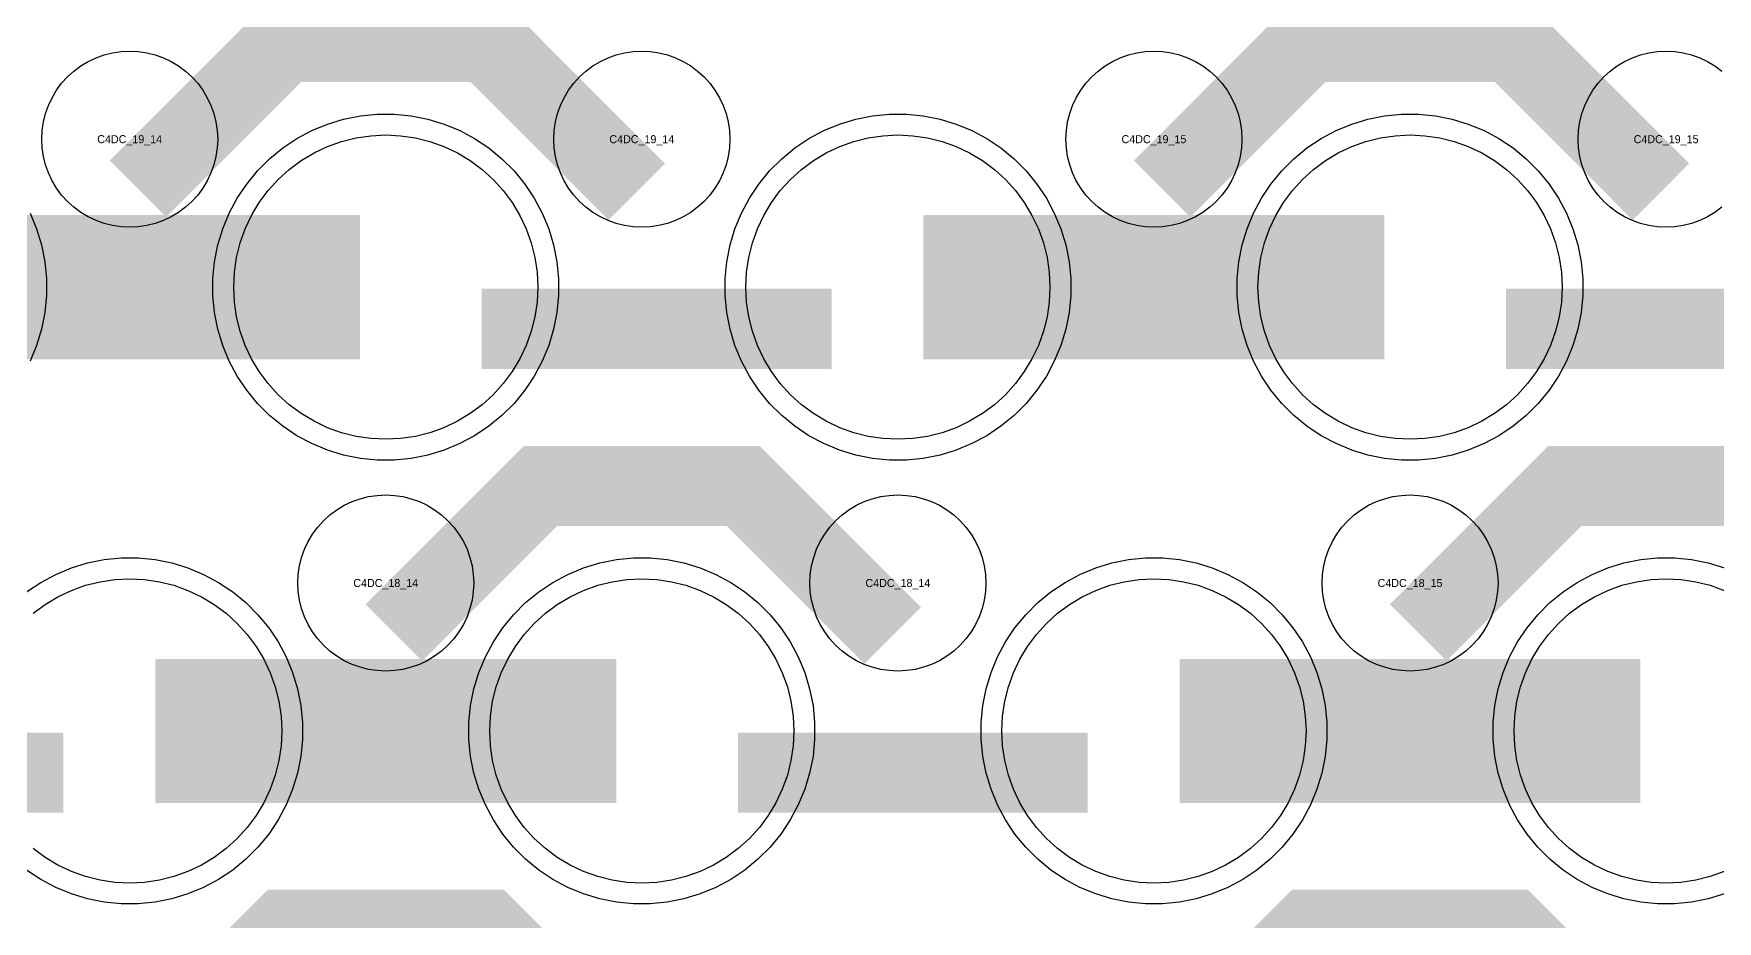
# Model space of a CAD drawing. Extents: x -11880 to 11880, y -14992 to 14992.
# Drawn here: x -7550 to -7024, y -12405 to -12128 of the extents above; entities that cross this region are included whole.
import ezdxf
from ezdxf.enums import TextEntityAlignment as Align

# ---------------------------------------------------------------- set-up
doc = ezdxf.new("R2010")
doc.units = 0
doc.header["$MEASUREMENT"] = 0
for name, color, linetype in [('GDS_775_DT_237', 138, 'CONTINUOUS'), ('RDL1_FS', 34, 'CONTINUOUS'), ('RDL_BS', 160, 'CONTINUOUS')]:
    doc.layers.add(name, color=color, linetype=linetype)

msp = doc.modelspace()

# ---------------------------------------------------------------- linework, layer by layer
at = {"layer": 'RDL1_FS', "color": 240, "true_color": 0xed1f24}
for points in [[(-7440, -12254.354), (-7444.657, -12254.125), (-7449.268, -12253.441), (-7453.791, -12252.309), (-7458.181, -12250.737), (-7462.395, -12248.745), (-7466.395, -12246.347), (-7470.14, -12243.569), (-7473.594, -12240.439), (-7476.724, -12236.985), (-7479.502, -12233.24), (-7481.9, -12229.24), (-7483.892, -12225.026), (-7485.464, -12220.636), (-7486.596, -12216.113), (-7487.28, -12211.502), (-7487.509, -12206.845), (-7487.28, -12202.188), (-7486.596, -12197.577), (-7485.464, -12193.054), (-7483.892, -12188.664), (-7481.9, -12184.45), (-7479.502, -12180.45), (-7476.724, -12176.705), (-7473.594, -12173.251), (-7470.14, -12170.121), (-7466.395, -12167.343), (-7462.395, -12164.945), (-7458.181, -12162.953), (-7453.791, -12161.381), (-7449.268, -12160.249), (-7444.657, -12159.565), (-7440, -12159.336), (-7435.343, -12159.565), (-7430.732, -12160.249), (-7426.209, -12161.381), (-7421.819, -12162.953), (-7417.605, -12164.945), (-7413.605, -12167.343), (-7409.86, -12170.121), (-7406.406, -12173.251), (-7403.276, -12176.705), (-7400.498, -12180.45), (-7398.1, -12184.45), (-7396.108, -12188.664), (-7394.536, -12193.054), (-7393.404, -12197.577), (-7392.72, -12202.188), (-7392.491, -12206.845), (-7392.72, -12211.502), (-7393.404, -12216.113), (-7394.536, -12220.636), (-7396.108, -12225.026), (-7398.1, -12229.24), (-7400.498, -12233.24), (-7403.276, -12236.985), (-7406.406, -12240.439), (-7409.86, -12243.569), (-7413.605, -12246.347), (-7417.605, -12248.745), (-7421.819, -12250.737), (-7426.209, -12252.309), (-7430.732, -12253.441), (-7435.343, -12254.125)], [(-7280, -12254.354), (-7284.657, -12254.125), (-7289.268, -12253.441), (-7293.791, -12252.309), (-7298.181, -12250.737), (-7302.395, -12248.745), (-7306.395, -12246.347), (-7310.14, -12243.569), (-7313.594, -12240.439), (-7316.724, -12236.985), (-7319.502, -12233.24), (-7321.9, -12229.24), (-7323.892, -12225.026), (-7325.464, -12220.636), (-7326.596, -12216.113), (-7327.28, -12211.502), (-7327.509, -12206.845), (-7327.28, -12202.188), (-7326.596, -12197.577), (-7325.464, -12193.054), (-7323.892, -12188.664), (-7321.9, -12184.45), (-7319.502, -12180.45), (-7316.724, -12176.705), (-7313.594, -12173.251), (-7310.14, -12170.121), (-7306.395, -12167.343), (-7302.395, -12164.945), (-7298.181, -12162.953), (-7293.791, -12161.381), (-7289.268, -12160.249), (-7284.657, -12159.565), (-7280, -12159.336), (-7275.343, -12159.565), (-7270.732, -12160.249), (-7266.209, -12161.381), (-7261.819, -12162.953), (-7257.605, -12164.945), (-7253.605, -12167.343), (-7249.86, -12170.121), (-7246.406, -12173.251), (-7243.276, -12176.705), (-7240.498, -12180.45), (-7238.1, -12184.45), (-7236.108, -12188.664), (-7234.536, -12193.054), (-7233.404, -12197.577), (-7232.72, -12202.188), (-7232.491, -12206.845), (-7232.72, -12211.502), (-7233.404, -12216.113), (-7234.536, -12220.636), (-7236.108, -12225.026), (-7238.1, -12229.24), (-7240.498, -12233.24), (-7243.276, -12236.985), (-7246.406, -12240.439), (-7249.86, -12243.569), (-7253.605, -12246.347), (-7257.605, -12248.745), (-7261.819, -12250.737), (-7266.209, -12252.309), (-7270.732, -12253.441), (-7275.343, -12254.125)], [(-7120, -12254.354), (-7124.657, -12254.125), (-7129.268, -12253.441), (-7133.791, -12252.309), (-7138.181, -12250.737), (-7142.395, -12248.745), (-7146.395, -12246.347), (-7150.14, -12243.569), (-7153.594, -12240.439), (-7156.724, -12236.985), (-7159.502, -12233.24), (-7161.9, -12229.24), (-7163.892, -12225.026), (-7165.464, -12220.636), (-7166.596, -12216.113), (-7167.28, -12211.502), (-7167.509, -12206.845), (-7167.28, -12202.188), (-7166.596, -12197.577), (-7165.464, -12193.054), (-7163.892, -12188.664), (-7161.9, -12184.45), (-7159.502, -12180.45), (-7156.724, -12176.705), (-7153.594, -12173.251), (-7150.14, -12170.121), (-7146.395, -12167.343), (-7142.395, -12164.945), (-7138.181, -12162.953), (-7133.791, -12161.381), (-7129.268, -12160.249), (-7124.657, -12159.565), (-7120, -12159.336), (-7115.343, -12159.565), (-7110.732, -12160.249), (-7106.209, -12161.381), (-7101.819, -12162.953), (-7097.605, -12164.945), (-7093.605, -12167.343), (-7089.86, -12170.121), (-7086.406, -12173.251), (-7083.276, -12176.705), (-7080.498, -12180.45), (-7078.1, -12184.45), (-7076.108, -12188.664), (-7074.536, -12193.054), (-7073.404, -12197.577), (-7072.72, -12202.188), (-7072.491, -12206.845), (-7072.72, -12211.502), (-7073.404, -12216.113), (-7074.536, -12220.636), (-7076.108, -12225.026), (-7078.1, -12229.24), (-7080.498, -12233.24), (-7083.276, -12236.985), (-7086.406, -12240.439), (-7089.86, -12243.569), (-7093.605, -12246.347), (-7097.605, -12248.745), (-7101.819, -12250.737), (-7106.209, -12252.309), (-7110.732, -12253.441), (-7115.343, -12254.125)]]:
    msp.add_lwpolyline(points, close=True, dxfattribs=at)
for points in [[(-7591.998, -12206.845, 45, 45, 0), (-7519.998, -12206.845, 45, 45, 0)], [(-7519.998, -12206.845, 45, 45, 0), (-7447.998, -12206.845, 45, 45, 0)], [(-7271.998, -12206.845, 45, 45, 0), (-7199.998, -12206.845, 45, 45, 0)], [(-7199.998, -12206.845, 45, 45, 0), (-7127.998, -12206.845, 45, 45, 0)]]:
    msp.add_lwpolyline(points, format="xyseb", dxfattribs=at)
at = {"layer": 'RDL1_FS'}
for points in [[(-7550.14, -12308.686), (-7546.395, -12305.908), (-7542.395, -12303.51), (-7538.181, -12301.518), (-7533.791, -12299.946), (-7529.268, -12298.814), (-7524.657, -12298.13), (-7520, -12297.901), (-7515.343, -12298.13), (-7510.732, -12298.814), (-7506.209, -12299.946), (-7501.819, -12301.518), (-7497.605, -12303.51), (-7493.605, -12305.908), (-7489.86, -12308.686), (-7486.406, -12311.816), (-7483.276, -12315.27), (-7480.498, -12319.015), (-7478.1, -12323.015), (-7476.108, -12327.229), (-7474.536, -12331.619), (-7473.404, -12336.142), (-7472.72, -12340.753), (-7472.491, -12345.41), (-7472.72, -12350.067), (-7473.404, -12354.678), (-7474.536, -12359.201), (-7476.108, -12363.591), (-7478.1, -12367.805), (-7480.498, -12371.805), (-7483.276, -12375.55), (-7486.406, -12379.004), (-7489.86, -12382.134), (-7493.605, -12384.912), (-7497.605, -12387.31), (-7501.819, -12389.302), (-7506.209, -12390.874), (-7510.732, -12392.006), (-7515.343, -12392.69), (-7520, -12392.919), (-7524.657, -12392.69), (-7529.268, -12392.006), (-7533.791, -12390.874), (-7538.181, -12389.302), (-7542.395, -12387.31), (-7546.395, -12384.912), (-7550.14, -12382.134)], [(-7021.819, -12389.302), (-7026.209, -12390.874), (-7030.732, -12392.006), (-7035.343, -12392.69), (-7040, -12392.919), (-7044.657, -12392.69), (-7049.268, -12392.006), (-7053.791, -12390.874), (-7058.181, -12389.302), (-7062.395, -12387.31), (-7066.395, -12384.912), (-7070.14, -12382.134), (-7073.594, -12379.004), (-7076.724, -12375.55), (-7079.502, -12371.805), (-7081.9, -12367.805), (-7083.892, -12363.591), (-7085.464, -12359.201), (-7086.596, -12354.678), (-7087.28, -12350.067), (-7087.509, -12345.41), (-7087.28, -12340.753), (-7086.596, -12336.142), (-7085.464, -12331.619), (-7083.892, -12327.229), (-7081.9, -12323.015), (-7079.502, -12319.015), (-7076.724, -12315.27), (-7073.594, -12311.816), (-7070.14, -12308.686), (-7066.395, -12305.908), (-7062.395, -12303.51), (-7058.181, -12301.518), (-7053.791, -12299.946), (-7049.268, -12298.814), (-7044.657, -12298.13), (-7040, -12297.901), (-7035.343, -12298.13), (-7030.732, -12298.814), (-7026.209, -12299.946), (-7021.819, -12301.518)]]:
    msp.add_lwpolyline(points, dxfattribs=at)
for points in [[(-7360, -12392.919), (-7364.657, -12392.69), (-7369.268, -12392.006), (-7373.791, -12390.874), (-7378.181, -12389.302), (-7382.395, -12387.31), (-7386.395, -12384.912), (-7390.14, -12382.134), (-7393.594, -12379.004), (-7396.724, -12375.55), (-7399.502, -12371.805), (-7401.9, -12367.805), (-7403.892, -12363.591), (-7405.464, -12359.201), (-7406.596, -12354.678), (-7407.28, -12350.067), (-7407.509, -12345.41), (-7407.28, -12340.753), (-7406.596, -12336.142), (-7405.464, -12331.619), (-7403.892, -12327.229), (-7401.9, -12323.015), (-7399.502, -12319.015), (-7396.724, -12315.27), (-7393.594, -12311.816), (-7390.14, -12308.686), (-7386.395, -12305.908), (-7382.395, -12303.51), (-7378.181, -12301.518), (-7373.791, -12299.946), (-7369.268, -12298.814), (-7364.657, -12298.13), (-7360, -12297.901), (-7355.343, -12298.13), (-7350.732, -12298.814), (-7346.209, -12299.946), (-7341.819, -12301.518), (-7337.605, -12303.51), (-7333.605, -12305.908), (-7329.86, -12308.686), (-7326.406, -12311.816), (-7323.276, -12315.27), (-7320.498, -12319.015), (-7318.1, -12323.015), (-7316.108, -12327.229), (-7314.536, -12331.619), (-7313.404, -12336.142), (-7312.72, -12340.753), (-7312.491, -12345.41), (-7312.72, -12350.067), (-7313.404, -12354.678), (-7314.536, -12359.201), (-7316.108, -12363.591), (-7318.1, -12367.805), (-7320.498, -12371.805), (-7323.276, -12375.55), (-7326.406, -12379.004), (-7329.86, -12382.134), (-7333.605, -12384.912), (-7337.605, -12387.31), (-7341.819, -12389.302), (-7346.209, -12390.874), (-7350.732, -12392.006), (-7355.343, -12392.69)], [(-7200, -12392.919), (-7204.657, -12392.69), (-7209.268, -12392.006), (-7213.791, -12390.874), (-7218.181, -12389.302), (-7222.395, -12387.31), (-7226.395, -12384.912), (-7230.14, -12382.134), (-7233.594, -12379.004), (-7236.724, -12375.55), (-7239.502, -12371.805), (-7241.9, -12367.805), (-7243.892, -12363.591), (-7245.464, -12359.201), (-7246.596, -12354.678), (-7247.28, -12350.067), (-7247.509, -12345.41), (-7247.28, -12340.753), (-7246.596, -12336.142), (-7245.464, -12331.619), (-7243.892, -12327.229), (-7241.9, -12323.015), (-7239.502, -12319.015), (-7236.724, -12315.27), (-7233.594, -12311.816), (-7230.14, -12308.686), (-7226.395, -12305.908), (-7222.395, -12303.51), (-7218.181, -12301.518), (-7213.791, -12299.946), (-7209.268, -12298.814), (-7204.657, -12298.13), (-7200, -12297.901), (-7195.343, -12298.13), (-7190.732, -12298.814), (-7186.209, -12299.946), (-7181.819, -12301.518), (-7177.605, -12303.51), (-7173.605, -12305.908), (-7169.86, -12308.686), (-7166.406, -12311.816), (-7163.276, -12315.27), (-7160.498, -12319.015), (-7158.1, -12323.015), (-7156.108, -12327.229), (-7154.536, -12331.619), (-7153.404, -12336.142), (-7152.72, -12340.753), (-7152.491, -12345.41), (-7152.72, -12350.067), (-7153.404, -12354.678), (-7154.536, -12359.201), (-7156.108, -12363.591), (-7158.1, -12367.805), (-7160.498, -12371.805), (-7163.276, -12375.55), (-7166.406, -12379.004), (-7169.86, -12382.134), (-7173.605, -12384.912), (-7177.605, -12387.31), (-7181.819, -12389.302), (-7186.209, -12390.874), (-7190.732, -12392.006), (-7195.343, -12392.69)]]:
    msp.add_lwpolyline(points, close=True, dxfattribs=at)
for points in [[(-7511.998, -12345.41, 45, 45, 0), (-7439.998, -12345.41, 45, 45, 0)], [(-7439.998, -12345.41, 45, 45, 0), (-7367.998, -12345.41, 45, 45, 0)], [(-7191.998, -12345.41, 45, 45, 0), (-7119.998, -12345.41, 45, 45, 0)], [(-7119.998, -12345.41, 45, 45, 0), (-7047.998, -12345.41, 45, 45, 0)]]:
    msp.add_lwpolyline(points, format="xyseb", dxfattribs=at)
at = {"layer": 'RDL_BS'}
for points in [[(-7517.438, -12176.159, 25, 25, 0), (-7471.623, -12130.344, 25, 25, 0), (-7438.07, -12130.344, 25, 25, 0)], [(-7361.599, -12177.058, 25, 25, 0), (-7408.313, -12130.344, 25, 25, 0), (-7438.071, -12130.344, 25, 25, 0)], [(-7197.438, -12176.159, 25, 25, 0), (-7151.623, -12130.344, 25, 25, 0), (-7118.07, -12130.344, 25, 25, 0)], [(-7041.599, -12177.058, 25, 25, 0), (-7088.313, -12130.344, 25, 25, 0), (-7118.071, -12130.344, 25, 25, 0)], [(-7437.438, -12314.724, 25, 25, 0), (-7391.623, -12268.909, 25, 25, 0), (-7358.07, -12268.909, 25, 25, 0)], [(-7281.599, -12315.623, 25, 25, 0), (-7328.313, -12268.909, 25, 25, 0), (-7358.071, -12268.909, 25, 25, 0)], [(-7117.438, -12314.724, 25, 25, 0), (-7071.623, -12268.909, 25, 25, 0), (-7038.07, -12268.909, 25, 25, 0)], [(-6961.599, -12315.623, 25, 25, 0), (-7008.313, -12268.909, 25, 25, 0), (-7038.071, -12268.909, 25, 25, 0)], [(-7649.984, -12358.423, 25, 25, 0), (-7540.719, -12358.423, 25, 25, 0)], [(-7329.984, -12358.423, 25, 25, 0), (-7220.719, -12358.423, 25, 25, 0)], [(-7517.438, -12453.289, 25, 25, 0), (-7471.623, -12407.474, 25, 25, 0), (-7438.07, -12407.474, 25, 25, 0)], [(-7361.599, -12454.188, 25, 25, 0), (-7408.313, -12407.474, 25, 25, 0), (-7438.071, -12407.474, 25, 25, 0)], [(-7197.438, -12453.289, 25, 25, 0), (-7151.623, -12407.474, 25, 25, 0), (-7118.07, -12407.474, 25, 25, 0)], [(-7041.599, -12454.188, 25, 25, 0), (-7088.313, -12407.474, 25, 25, 0), (-7118.071, -12407.474, 25, 25, 0)]]:
    msp.add_lwpolyline(points, format="xyseb", dxfattribs=at)
for points in [[(-7520, -12188.151), (-7522.693, -12188.019), (-7525.365, -12187.623), (-7527.984, -12186.966), (-7530.519, -12186.059), (-7532.956, -12184.907), (-7535.28, -12183.514), (-7537.443, -12181.911), (-7539.442, -12180.099), (-7541.254, -12178.1), (-7542.857, -12175.937), (-7544.25, -12173.613), (-7545.402, -12171.176), (-7546.309, -12168.641), (-7546.966, -12166.022), (-7547.362, -12163.35), (-7547.494, -12160.657), (-7547.362, -12157.964), (-7546.966, -12155.292), (-7546.309, -12152.673), (-7545.402, -12150.138), (-7544.25, -12147.701), (-7542.857, -12145.377), (-7541.254, -12143.214), (-7539.442, -12141.215), (-7537.443, -12139.403), (-7535.28, -12137.8), (-7532.956, -12136.407), (-7530.519, -12135.255), (-7527.984, -12134.348), (-7525.365, -12133.691), (-7522.693, -12133.295), (-7520, -12133.163), (-7517.307, -12133.295), (-7514.635, -12133.691), (-7512.016, -12134.348), (-7509.481, -12135.255), (-7507.044, -12136.407), (-7504.72, -12137.8), (-7502.557, -12139.403), (-7500.558, -12141.215), (-7498.746, -12143.214), (-7497.143, -12145.377), (-7495.75, -12147.701), (-7494.598, -12150.138), (-7493.691, -12152.673), (-7493.034, -12155.292), (-7492.638, -12157.964), (-7492.506, -12160.657), (-7492.638, -12163.35), (-7493.034, -12166.022), (-7493.691, -12168.641), (-7494.598, -12171.176), (-7495.75, -12173.613), (-7497.143, -12175.937), (-7498.746, -12178.1), (-7500.558, -12180.099), (-7502.557, -12181.911), (-7504.72, -12183.514), (-7507.044, -12184.907), (-7509.481, -12186.059), (-7512.016, -12186.966), (-7514.635, -12187.623), (-7517.307, -12188.019)], [(-7360, -12188.151), (-7362.693, -12188.019), (-7365.365, -12187.623), (-7367.984, -12186.966), (-7370.519, -12186.059), (-7372.956, -12184.907), (-7375.28, -12183.514), (-7377.443, -12181.911), (-7379.442, -12180.099), (-7381.254, -12178.1), (-7382.857, -12175.937), (-7384.25, -12173.613), (-7385.402, -12171.176), (-7386.309, -12168.641), (-7386.966, -12166.022), (-7387.362, -12163.35), (-7387.494, -12160.657), (-7387.362, -12157.964), (-7386.966, -12155.292), (-7386.309, -12152.673), (-7385.402, -12150.138), (-7384.25, -12147.701), (-7382.857, -12145.377), (-7381.254, -12143.214), (-7379.442, -12141.215), (-7377.443, -12139.403), (-7375.28, -12137.8), (-7372.956, -12136.407), (-7370.519, -12135.255), (-7367.984, -12134.348), (-7365.365, -12133.691), (-7362.693, -12133.295), (-7360, -12133.163), (-7357.307, -12133.295), (-7354.635, -12133.691), (-7352.016, -12134.348), (-7349.481, -12135.255), (-7347.044, -12136.407), (-7344.72, -12137.8), (-7342.557, -12139.403), (-7340.558, -12141.215), (-7338.746, -12143.214), (-7337.143, -12145.377), (-7335.75, -12147.701), (-7334.598, -12150.138), (-7333.691, -12152.673), (-7333.034, -12155.292), (-7332.638, -12157.964), (-7332.506, -12160.657), (-7332.638, -12163.35), (-7333.034, -12166.022), (-7333.691, -12168.641), (-7334.598, -12171.176), (-7335.75, -12173.613), (-7337.143, -12175.937), (-7338.746, -12178.1), (-7340.558, -12180.099), (-7342.557, -12181.911), (-7344.72, -12183.514), (-7347.044, -12184.907), (-7349.481, -12186.059), (-7352.016, -12186.966), (-7354.635, -12187.623), (-7357.307, -12188.019)], [(-7200, -12188.151), (-7202.693, -12188.019), (-7205.365, -12187.623), (-7207.984, -12186.966), (-7210.519, -12186.059), (-7212.956, -12184.907), (-7215.28, -12183.514), (-7217.443, -12181.911), (-7219.442, -12180.099), (-7221.254, -12178.1), (-7222.857, -12175.937), (-7224.25, -12173.613), (-7225.402, -12171.176), (-7226.309, -12168.641), (-7226.966, -12166.022), (-7227.362, -12163.35), (-7227.494, -12160.657), (-7227.362, -12157.964), (-7226.966, -12155.292), (-7226.309, -12152.673), (-7225.402, -12150.138), (-7224.25, -12147.701), (-7222.857, -12145.377), (-7221.254, -12143.214), (-7219.442, -12141.215), (-7217.443, -12139.403), (-7215.28, -12137.8), (-7212.956, -12136.407), (-7210.519, -12135.255), (-7207.984, -12134.348), (-7205.365, -12133.691), (-7202.693, -12133.295), (-7200, -12133.163), (-7197.307, -12133.295), (-7194.635, -12133.691), (-7192.016, -12134.348), (-7189.481, -12135.255), (-7187.044, -12136.407), (-7184.72, -12137.8), (-7182.557, -12139.403), (-7180.558, -12141.215), (-7178.746, -12143.214), (-7177.143, -12145.377), (-7175.75, -12147.701), (-7174.598, -12150.138), (-7173.691, -12152.673), (-7173.034, -12155.292), (-7172.638, -12157.964), (-7172.506, -12160.657), (-7172.638, -12163.35), (-7173.034, -12166.022), (-7173.691, -12168.641), (-7174.598, -12171.176), (-7175.75, -12173.613), (-7177.143, -12175.937), (-7178.746, -12178.1), (-7180.558, -12180.099), (-7182.557, -12181.911), (-7184.72, -12183.514), (-7187.044, -12184.907), (-7189.481, -12186.059), (-7192.016, -12186.966), (-7194.635, -12187.623), (-7197.307, -12188.019)], [(-7440, -12326.716), (-7442.693, -12326.584), (-7445.365, -12326.188), (-7447.984, -12325.531), (-7450.519, -12324.624), (-7452.956, -12323.472), (-7455.28, -12322.079), (-7457.443, -12320.476), (-7459.442, -12318.664), (-7461.254, -12316.665), (-7462.857, -12314.502), (-7464.25, -12312.178), (-7465.402, -12309.741), (-7466.309, -12307.206), (-7466.966, -12304.587), (-7467.362, -12301.915), (-7467.494, -12299.222), (-7467.362, -12296.529), (-7466.966, -12293.857), (-7466.309, -12291.238), (-7465.402, -12288.703), (-7464.25, -12286.266), (-7462.857, -12283.942), (-7461.254, -12281.779), (-7459.442, -12279.78), (-7457.443, -12277.968), (-7455.28, -12276.365), (-7452.956, -12274.972), (-7450.519, -12273.82), (-7447.984, -12272.913), (-7445.365, -12272.256), (-7442.693, -12271.86), (-7440, -12271.728), (-7437.307, -12271.86), (-7434.635, -12272.256), (-7432.016, -12272.913), (-7429.481, -12273.82), (-7427.044, -12274.972), (-7424.72, -12276.365), (-7422.557, -12277.968), (-7420.558, -12279.78), (-7418.746, -12281.779), (-7417.143, -12283.942), (-7415.75, -12286.266), (-7414.598, -12288.703), (-7413.691, -12291.238), (-7413.034, -12293.857), (-7412.638, -12296.529), (-7412.506, -12299.222), (-7412.638, -12301.915), (-7413.034, -12304.587), (-7413.691, -12307.206), (-7414.598, -12309.741), (-7415.75, -12312.178), (-7417.143, -12314.502), (-7418.746, -12316.665), (-7420.558, -12318.664), (-7422.557, -12320.476), (-7424.72, -12322.079), (-7427.044, -12323.472), (-7429.481, -12324.624), (-7432.016, -12325.531), (-7434.635, -12326.188), (-7437.307, -12326.584)], [(-7280, -12326.716), (-7282.693, -12326.584), (-7285.365, -12326.188), (-7287.984, -12325.531), (-7290.519, -12324.624), (-7292.956, -12323.472), (-7295.28, -12322.079), (-7297.443, -12320.476), (-7299.442, -12318.664), (-7301.254, -12316.665), (-7302.857, -12314.502), (-7304.25, -12312.178), (-7305.402, -12309.741), (-7306.309, -12307.206), (-7306.966, -12304.587), (-7307.362, -12301.915), (-7307.494, -12299.222), (-7307.362, -12296.529), (-7306.966, -12293.857), (-7306.309, -12291.238), (-7305.402, -12288.703), (-7304.25, -12286.266), (-7302.857, -12283.942), (-7301.254, -12281.779), (-7299.442, -12279.78), (-7297.443, -12277.968), (-7295.28, -12276.365), (-7292.956, -12274.972), (-7290.519, -12273.82), (-7287.984, -12272.913), (-7285.365, -12272.256), (-7282.693, -12271.86), (-7280, -12271.728), (-7277.307, -12271.86), (-7274.635, -12272.256), (-7272.016, -12272.913), (-7269.481, -12273.82), (-7267.044, -12274.972), (-7264.72, -12276.365), (-7262.557, -12277.968), (-7260.558, -12279.78), (-7258.746, -12281.779), (-7257.143, -12283.942), (-7255.75, -12286.266), (-7254.598, -12288.703), (-7253.691, -12291.238), (-7253.034, -12293.857), (-7252.638, -12296.529), (-7252.506, -12299.222), (-7252.638, -12301.915), (-7253.034, -12304.587), (-7253.691, -12307.206), (-7254.598, -12309.741), (-7255.75, -12312.178), (-7257.143, -12314.502), (-7258.746, -12316.665), (-7260.558, -12318.664), (-7262.557, -12320.476), (-7264.72, -12322.079), (-7267.044, -12323.472), (-7269.481, -12324.624), (-7272.016, -12325.531), (-7274.635, -12326.188), (-7277.307, -12326.584)], [(-7120, -12326.716), (-7122.693, -12326.584), (-7125.365, -12326.188), (-7127.984, -12325.531), (-7130.519, -12324.624), (-7132.956, -12323.472), (-7135.28, -12322.079), (-7137.443, -12320.476), (-7139.442, -12318.664), (-7141.254, -12316.665), (-7142.857, -12314.502), (-7144.25, -12312.178), (-7145.402, -12309.741), (-7146.309, -12307.206), (-7146.966, -12304.587), (-7147.362, -12301.915), (-7147.494, -12299.222), (-7147.362, -12296.529), (-7146.966, -12293.857), (-7146.309, -12291.238), (-7145.402, -12288.703), (-7144.25, -12286.266), (-7142.857, -12283.942), (-7141.254, -12281.779), (-7139.442, -12279.78), (-7137.443, -12277.968), (-7135.28, -12276.365), (-7132.956, -12274.972), (-7130.519, -12273.82), (-7127.984, -12272.913), (-7125.365, -12272.256), (-7122.693, -12271.86), (-7120, -12271.728), (-7117.307, -12271.86), (-7114.635, -12272.256), (-7112.016, -12272.913), (-7109.481, -12273.82), (-7107.044, -12274.972), (-7104.72, -12276.365), (-7102.557, -12277.968), (-7100.558, -12279.78), (-7098.746, -12281.779), (-7097.143, -12283.942), (-7095.75, -12286.266), (-7094.598, -12288.703), (-7093.691, -12291.238), (-7093.034, -12293.857), (-7092.638, -12296.529), (-7092.506, -12299.222), (-7092.638, -12301.915), (-7093.034, -12304.587), (-7093.691, -12307.206), (-7094.598, -12309.741), (-7095.75, -12312.178), (-7097.143, -12314.502), (-7098.746, -12316.665), (-7100.558, -12318.664), (-7102.557, -12320.476), (-7104.72, -12322.079), (-7107.044, -12323.472), (-7109.481, -12324.624), (-7112.016, -12325.531), (-7114.635, -12326.188), (-7117.307, -12326.584)], [(-7362.644, -12399.41), (-7367.938, -12398.893), (-7373.165, -12397.847), (-7378.205, -12396.316), (-7383.115, -12394.285), (-7387.777, -12391.793), (-7392.191, -12388.846), (-7396.292, -12385.484), (-7400.074, -12381.702), (-7403.436, -12377.601), (-7406.383, -12373.187), (-7408.875, -12368.525), (-7410.906, -12363.615), (-7412.437, -12358.575), (-7413.483, -12353.348), (-7414, -12348.054), (-7414, -12342.766), (-7413.483, -12337.472), (-7412.437, -12332.245), (-7410.906, -12327.205), (-7408.875, -12322.295), (-7406.383, -12317.633), (-7403.436, -12313.219), (-7400.074, -12309.118), (-7396.292, -12305.336), (-7392.191, -12301.974), (-7387.777, -12299.027), (-7383.115, -12296.535), (-7378.205, -12294.504), (-7373.165, -12292.973), (-7367.938, -12291.927), (-7362.644, -12291.41), (-7357.356, -12291.41), (-7352.062, -12291.927), (-7346.835, -12292.973), (-7341.795, -12294.504), (-7336.885, -12296.535), (-7332.223, -12299.027), (-7327.809, -12301.974), (-7323.708, -12305.336), (-7319.926, -12309.118), (-7316.564, -12313.219), (-7313.617, -12317.633), (-7311.125, -12322.295), (-7309.094, -12327.205), (-7307.563, -12332.245), (-7306.517, -12337.472), (-7306, -12342.766), (-7306, -12348.054), (-7306.517, -12353.348), (-7307.563, -12358.575), (-7309.094, -12363.615), (-7311.125, -12368.525), (-7313.617, -12373.187), (-7316.564, -12377.601), (-7319.926, -12381.702), (-7323.708, -12385.484), (-7327.809, -12388.846), (-7332.223, -12391.793), (-7336.885, -12394.285), (-7341.795, -12396.316), (-7346.835, -12397.847), (-7352.062, -12398.893), (-7357.356, -12399.41)], [(-7202.644, -12399.41), (-7207.938, -12398.893), (-7213.165, -12397.847), (-7218.205, -12396.316), (-7223.115, -12394.285), (-7227.777, -12391.793), (-7232.191, -12388.846), (-7236.292, -12385.484), (-7240.074, -12381.702), (-7243.436, -12377.601), (-7246.383, -12373.187), (-7248.875, -12368.525), (-7250.906, -12363.615), (-7252.437, -12358.575), (-7253.483, -12353.348), (-7254, -12348.054), (-7254, -12342.766), (-7253.483, -12337.472), (-7252.437, -12332.245), (-7250.906, -12327.205), (-7248.875, -12322.295), (-7246.383, -12317.633), (-7243.436, -12313.219), (-7240.074, -12309.118), (-7236.292, -12305.336), (-7232.191, -12301.974), (-7227.777, -12299.027), (-7223.115, -12296.535), (-7218.205, -12294.504), (-7213.165, -12292.973), (-7207.938, -12291.927), (-7202.644, -12291.41), (-7197.356, -12291.41), (-7192.062, -12291.927), (-7186.835, -12292.973), (-7181.795, -12294.504), (-7176.885, -12296.535), (-7172.223, -12299.027), (-7167.809, -12301.974), (-7163.708, -12305.336), (-7159.926, -12309.118), (-7156.564, -12313.219), (-7153.617, -12317.633), (-7151.125, -12322.295), (-7149.094, -12327.205), (-7147.563, -12332.245), (-7146.517, -12337.472), (-7146, -12342.766), (-7146, -12348.054), (-7146.517, -12353.348), (-7147.563, -12358.575), (-7149.094, -12363.615), (-7151.125, -12368.525), (-7153.617, -12373.187), (-7156.564, -12377.601), (-7159.926, -12381.702), (-7163.708, -12385.484), (-7167.809, -12388.846), (-7172.223, -12391.793), (-7176.885, -12394.285), (-7181.795, -12396.316), (-7186.835, -12397.847), (-7192.062, -12398.893), (-7197.356, -12399.41)]]:
    msp.add_lwpolyline(points, close=True, dxfattribs=at)
for points in [[(-7022.557, -12181.911), (-7024.72, -12183.514), (-7027.044, -12184.907), (-7029.481, -12186.059), (-7032.016, -12186.966), (-7034.635, -12187.623), (-7037.307, -12188.019), (-7040, -12188.151), (-7042.693, -12188.019), (-7045.365, -12187.623), (-7047.984, -12186.966), (-7050.519, -12186.059), (-7052.956, -12184.907), (-7055.28, -12183.514), (-7057.443, -12181.911), (-7059.442, -12180.099), (-7061.254, -12178.1), (-7062.857, -12175.937), (-7064.25, -12173.613), (-7065.402, -12171.176), (-7066.309, -12168.641), (-7066.966, -12166.022), (-7067.362, -12163.35), (-7067.494, -12160.657), (-7067.362, -12157.964), (-7066.966, -12155.292), (-7066.309, -12152.673), (-7065.402, -12150.138), (-7064.25, -12147.701), (-7062.857, -12145.377), (-7061.254, -12143.214), (-7059.442, -12141.215), (-7057.443, -12139.403), (-7055.28, -12137.8), (-7052.956, -12136.407), (-7050.519, -12135.255), (-7047.984, -12134.348), (-7045.365, -12133.691), (-7042.693, -12133.295), (-7040, -12133.163), (-7037.307, -12133.295), (-7034.635, -12133.691), (-7032.016, -12134.348), (-7029.481, -12135.255), (-7027.044, -12136.407), (-7024.72, -12137.8), (-7022.557, -12139.403)], [(-7552.191, -12301.974), (-7547.777, -12299.027), (-7543.115, -12296.535), (-7538.205, -12294.504), (-7533.165, -12292.973), (-7527.938, -12291.927), (-7522.644, -12291.41), (-7517.356, -12291.41), (-7512.062, -12291.927), (-7506.835, -12292.973), (-7501.795, -12294.504), (-7496.885, -12296.535), (-7492.223, -12299.027), (-7487.809, -12301.974), (-7483.708, -12305.336), (-7479.926, -12309.118), (-7476.564, -12313.219), (-7473.617, -12317.633), (-7471.125, -12322.295), (-7469.094, -12327.205), (-7467.563, -12332.245), (-7466.517, -12337.472), (-7466, -12342.766), (-7466, -12348.054), (-7466.517, -12353.348), (-7467.563, -12358.575), (-7469.094, -12363.615), (-7471.125, -12368.525), (-7473.617, -12373.187), (-7476.564, -12377.601), (-7479.926, -12381.702), (-7483.708, -12385.484), (-7487.809, -12388.846), (-7492.223, -12391.793), (-7496.885, -12394.285), (-7501.795, -12396.316), (-7506.835, -12397.847), (-7512.062, -12398.893), (-7517.356, -12399.41), (-7522.644, -12399.41), (-7527.938, -12398.893), (-7533.165, -12397.847), (-7538.205, -12396.316), (-7543.115, -12394.285), (-7547.777, -12391.793), (-7552.191, -12388.846)], [(-7021.795, -12396.316), (-7026.835, -12397.847), (-7032.062, -12398.893), (-7037.356, -12399.41), (-7042.644, -12399.41), (-7047.938, -12398.893), (-7053.165, -12397.847), (-7058.205, -12396.316), (-7063.115, -12394.285), (-7067.777, -12391.793), (-7072.191, -12388.846), (-7076.292, -12385.484), (-7080.074, -12381.702), (-7083.436, -12377.601), (-7086.383, -12373.187), (-7088.875, -12368.525), (-7090.906, -12363.615), (-7092.437, -12358.575), (-7093.483, -12353.348), (-7094, -12348.054), (-7094, -12342.766), (-7093.483, -12337.472), (-7092.437, -12332.245), (-7090.906, -12327.205), (-7088.875, -12322.295), (-7086.383, -12317.633), (-7083.436, -12313.219), (-7080.074, -12309.118), (-7076.292, -12305.336), (-7072.191, -12301.974), (-7067.777, -12299.027), (-7063.115, -12296.535), (-7058.205, -12294.504), (-7053.165, -12292.973), (-7047.938, -12291.927), (-7042.644, -12291.41), (-7037.356, -12291.41), (-7032.062, -12291.927), (-7026.835, -12292.973), (-7021.795, -12294.504)]]:
    msp.add_lwpolyline(points, dxfattribs=at)
at = {"layer": 'RDL_BS', "color": 240, "true_color": 0xed1f24}
for points in [[(-7442.644, -12260.845), (-7447.938, -12260.328), (-7453.165, -12259.282), (-7458.205, -12257.751), (-7463.115, -12255.72), (-7467.777, -12253.228), (-7472.191, -12250.281), (-7476.292, -12246.919), (-7480.074, -12243.137), (-7483.436, -12239.036), (-7486.383, -12234.622), (-7488.875, -12229.96), (-7490.906, -12225.05), (-7492.437, -12220.01), (-7493.483, -12214.783), (-7494, -12209.489), (-7494, -12204.201), (-7493.483, -12198.907), (-7492.437, -12193.68), (-7490.906, -12188.64), (-7488.875, -12183.73), (-7486.383, -12179.068), (-7483.436, -12174.654), (-7480.074, -12170.553), (-7476.292, -12166.771), (-7472.191, -12163.409), (-7467.777, -12160.462), (-7463.115, -12157.97), (-7458.205, -12155.939), (-7453.165, -12154.408), (-7447.938, -12153.362), (-7442.644, -12152.845), (-7437.356, -12152.845), (-7432.062, -12153.362), (-7426.835, -12154.408), (-7421.795, -12155.939), (-7416.885, -12157.97), (-7412.223, -12160.462), (-7407.809, -12163.409), (-7403.708, -12166.771), (-7399.926, -12170.553), (-7396.564, -12174.654), (-7393.617, -12179.068), (-7391.125, -12183.73), (-7389.094, -12188.64), (-7387.563, -12193.68), (-7386.517, -12198.907), (-7386, -12204.201), (-7386, -12209.489), (-7386.517, -12214.783), (-7387.563, -12220.01), (-7389.094, -12225.05), (-7391.125, -12229.96), (-7393.617, -12234.622), (-7396.564, -12239.036), (-7399.926, -12243.137), (-7403.708, -12246.919), (-7407.809, -12250.281), (-7412.223, -12253.228), (-7416.885, -12255.72), (-7421.795, -12257.751), (-7426.835, -12259.282), (-7432.062, -12260.328), (-7437.356, -12260.845)], [(-7282.644, -12260.845), (-7287.938, -12260.328), (-7293.165, -12259.282), (-7298.205, -12257.751), (-7303.115, -12255.72), (-7307.777, -12253.228), (-7312.191, -12250.281), (-7316.292, -12246.919), (-7320.074, -12243.137), (-7323.436, -12239.036), (-7326.383, -12234.622), (-7328.875, -12229.96), (-7330.906, -12225.05), (-7332.437, -12220.01), (-7333.483, -12214.783), (-7334, -12209.489), (-7334, -12204.201), (-7333.483, -12198.907), (-7332.437, -12193.68), (-7330.906, -12188.64), (-7328.875, -12183.73), (-7326.383, -12179.068), (-7323.436, -12174.654), (-7320.074, -12170.553), (-7316.292, -12166.771), (-7312.191, -12163.409), (-7307.777, -12160.462), (-7303.115, -12157.97), (-7298.205, -12155.939), (-7293.165, -12154.408), (-7287.938, -12153.362), (-7282.644, -12152.845), (-7277.356, -12152.845), (-7272.062, -12153.362), (-7266.835, -12154.408), (-7261.795, -12155.939), (-7256.885, -12157.97), (-7252.223, -12160.462), (-7247.809, -12163.409), (-7243.708, -12166.771), (-7239.926, -12170.553), (-7236.564, -12174.654), (-7233.617, -12179.068), (-7231.125, -12183.73), (-7229.094, -12188.64), (-7227.563, -12193.68), (-7226.517, -12198.907), (-7226, -12204.201), (-7226, -12209.489), (-7226.517, -12214.783), (-7227.563, -12220.01), (-7229.094, -12225.05), (-7231.125, -12229.96), (-7233.617, -12234.622), (-7236.564, -12239.036), (-7239.926, -12243.137), (-7243.708, -12246.919), (-7247.809, -12250.281), (-7252.223, -12253.228), (-7256.885, -12255.72), (-7261.795, -12257.751), (-7266.835, -12259.282), (-7272.062, -12260.328), (-7277.356, -12260.845)], [(-7122.644, -12260.845), (-7127.938, -12260.328), (-7133.165, -12259.282), (-7138.205, -12257.751), (-7143.115, -12255.72), (-7147.777, -12253.228), (-7152.191, -12250.281), (-7156.292, -12246.919), (-7160.074, -12243.137), (-7163.436, -12239.036), (-7166.383, -12234.622), (-7168.875, -12229.96), (-7170.906, -12225.05), (-7172.437, -12220.01), (-7173.483, -12214.783), (-7174, -12209.489), (-7174, -12204.201), (-7173.483, -12198.907), (-7172.437, -12193.68), (-7170.906, -12188.64), (-7168.875, -12183.73), (-7166.383, -12179.068), (-7163.436, -12174.654), (-7160.074, -12170.553), (-7156.292, -12166.771), (-7152.191, -12163.409), (-7147.777, -12160.462), (-7143.115, -12157.97), (-7138.205, -12155.939), (-7133.165, -12154.408), (-7127.938, -12153.362), (-7122.644, -12152.845), (-7117.356, -12152.845), (-7112.062, -12153.362), (-7106.835, -12154.408), (-7101.795, -12155.939), (-7096.885, -12157.97), (-7092.223, -12160.462), (-7087.809, -12163.409), (-7083.708, -12166.771), (-7079.926, -12170.553), (-7076.564, -12174.654), (-7073.617, -12179.068), (-7071.125, -12183.73), (-7069.094, -12188.64), (-7067.563, -12193.68), (-7066.517, -12198.907), (-7066, -12204.201), (-7066, -12209.489), (-7066.517, -12214.783), (-7067.563, -12220.01), (-7069.094, -12225.05), (-7071.125, -12229.96), (-7073.617, -12234.622), (-7076.564, -12239.036), (-7079.926, -12243.137), (-7083.708, -12246.919), (-7087.809, -12250.281), (-7092.223, -12253.228), (-7096.885, -12255.72), (-7101.795, -12257.751), (-7106.835, -12259.282), (-7112.062, -12260.328), (-7117.356, -12260.845)]]:
    msp.add_lwpolyline(points, close=True, dxfattribs=at)
msp.add_lwpolyline([(-7551.125, -12183.73), (-7549.094, -12188.64), (-7547.563, -12193.68), (-7546.517, -12198.907), (-7546, -12204.201), (-7546, -12209.489), (-7546.517, -12214.783), (-7547.563, -12220.01), (-7549.094, -12225.05), (-7551.125, -12229.96)], dxfattribs=at)
for points in [[(-7409.984, -12219.858, 25, 25, 0), (-7300.719, -12219.858, 25, 25, 0)], [(-7089.984, -12219.858, 25, 25, 0), (-6980.719, -12219.858, 25, 25, 0)]]:
    msp.add_lwpolyline(points, format="xyseb", dxfattribs=at)

# ---------------------------------------------------------------- texts
at = {"layer": 'GDS_775_DT_237'}
for s, p in [('C4DC_19_14', (-7520, -12160.657)), ('C4DC_19_14', (-7520, -12160.657)), ('C4DC_19_14', (-7360, -12160.657)), ('C4DC_19_14', (-7360, -12160.657)), ('C4DC_19_15', (-7200, -12160.657)), ('C4DC_19_15', (-7200, -12160.657)), ('C4DC_19_15', (-7040, -12160.657)), ('C4DC_19_15', (-7040, -12160.657)), ('C4DC_18_14', (-7440, -12299.222)), ('C4DC_18_14', (-7440, -12299.222)), ('C4DC_18_14', (-7280, -12299.222)), ('C4DC_18_14', (-7280, -12299.222)), ('C4DC_18_15', (-7120, -12299.222)), ('C4DC_18_15', (-7120, -12299.222))]:
    msp.add_text(s, height=2.5, dxfattribs=at).set_placement(p, align=Align.MIDDLE_CENTER)

doc.saveas('drawing.dxf')
